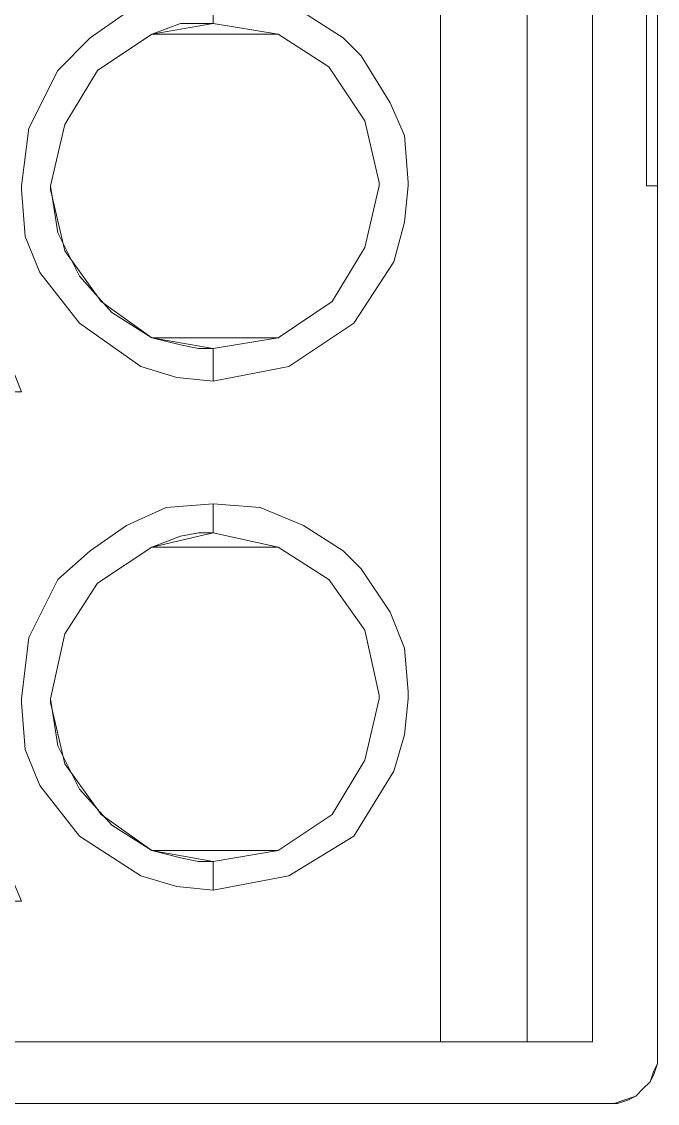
# Model space of a CAD drawing. Header units: centimetres. Extents: x -12.2 to 12.2, y -6.1 to 6.1.
# Drawn here: x -9.243 to -8.623, y -0.277 to 0.78 of the extents above; entities that cross this region are included whole.
import ezdxf

# ---------------------------------------------------------------- set-up
doc = ezdxf.new("R2010")
doc.units = ezdxf.units.CM
doc.header["$MEASUREMENT"] = 0
doc.layers.add('Camada 1', color=7, linetype='Continuous')

msp = doc.modelspace()

# ---------------------------------------------------------------- linework, layer by layer
at = {"layer": 'Camada 1', "lineweight": 9}
for points in [[(-8.62254, -0.22762), (-8.62254, -0.22762), (-8.62254, 2.94385), (-8.62254, 2.94385)], [(-8.62254, -0.22762), (-8.62254, -0.22762), (-8.62254, 2.94385), (-8.62254, 2.94385)], [(-8.8342, 2.91916), (-8.8342, 2.91916), (-8.8342, -0.21703), (-8.8342, -0.21703)], [(-8.68604, 2.41822), (-8.68604, 2.41822), (-8.68604, -0.21703), (-8.68604, -0.21703)], [(-8.63312, 0.61905), (-8.63312, 0.61905), (-8.63312, 1.15174), (-8.63312, 1.15174)], [(-8.74954, 0.91891), (-8.74954, 0.91891), (-8.74954, 0.41797), (-8.74954, 0.41797)], [(-8.68604, 0.52027), (-8.68604, 0.52027), (-8.68604, 0.91891), (-8.68604, 0.91891)], [(-8.99295, 0.76722), (-8.99295, 0.76722), (-9.11642, 0.76722), (-9.11642, 0.76722)], [(-9.24342, 0.61905), (-9.24342, 0.61905), (-9.24342, 0.61552), (-9.24342, 0.61552)], [(-9.2152, 0.61552), (-9.2152, 0.61552), (-9.2152, 0.61905), (-9.2152, 0.61905)], [(-8.89417, 0.62258), (-8.89417, 0.62258), (-8.89417, 0.61905), (-8.89417, 0.61905)], [(-8.86595, 0.61905), (-8.86595, 0.61905), (-8.86595, 0.62258), (-8.86595, 0.62258)], [(-8.62254, 0.61905), (-8.62254, 0.61905), (-8.63312, 0.61905), (-8.63312, 0.61905)], [(-9.24342, 0.41797), (-9.24342, 0.41797), (-9.26459, 0.47088), (-9.26459, 0.47088)], [(-9.11642, 0.47088), (-9.11642, 0.47088), (-8.99295, 0.47088), (-8.99295, 0.47088)], [(-9.54329, 0.41797), (-9.54329, 0.41797), (-9.24342, 0.41797), (-9.24342, 0.41797)], [(-8.74954, 0.41797), (-8.74954, 0.41797), (-8.74954, -0.07945), (-8.74954, -0.07945)], [(-8.68604, 0.01933), (-8.68604, 0.01933), (-8.68604, 0.41797), (-8.68604, 0.41797)], [(-8.99295, 0.26627), (-8.99295, 0.26627), (-9.11642, 0.26627), (-9.11642, 0.26627)], [(-9.2152, 0.11458), (-9.2152, 0.11458), (-9.2152, 0.11811), (-9.2152, 0.11811)], [(-8.89417, 0.12163), (-8.89417, 0.12163), (-8.89417, 0.11811), (-8.89417, 0.11811)], [(-9.24342, -0.07945), (-9.24342, -0.07945), (-9.26459, -0.03006), (-9.26459, -0.03006)], [(-9.11642, -0.03006), (-9.11642, -0.03006), (-8.99295, -0.03006), (-8.99295, -0.03006)], [(-9.54329, -0.07945), (-9.54329, -0.07945), (-9.24342, -0.07945), (-9.24342, -0.07945)], [(-8.74954, -0.07945), (-8.74954, -0.07945), (-8.74954, -0.21703), (-8.74954, -0.21703)], [(-8.68604, -0.21703), (-8.68604, -0.21703), (-8.68604, -0.07945), (-8.68604, -0.07945)], [(-8.8342, -0.21703), (-8.8342, -0.21703), (-9.73379, -0.21703), (-9.73379, -0.21703)], [(-8.74954, -0.21703), (-8.74954, -0.21703), (-8.8342, -0.21703), (-8.8342, -0.21703)], [(-9.76554, -0.27701), (-9.76554, -0.27701), (-8.67192, -0.27701), (-8.67192, -0.27701)], [(-9.76554, -0.27701), (-9.76554, -0.27701), (-8.67192, -0.27701), (-8.67192, -0.27701)]]:
    msp.add_open_spline(points, degree=3, dxfattribs=at)
for points, knots in [([(-9.05645, 0.80955), (-9.05645, 0.80955), (-9.10231, 0.80249), (-9.10231, 0.80249), (-9.10231, 0.80249), (-9.14112, 0.78838), (-9.14112, 0.78838), (-9.14112, 0.78838), (-9.1764, 0.76369), (-9.1764, 0.76369), (-9.1764, 0.76369), (-9.20815, 0.73194), (-9.20815, 0.73194), (-9.20815, 0.73194), (-9.23637, 0.67549), (-9.23637, 0.67549), (-9.23637, 0.67549), (-9.24342, 0.61905), (-9.24342, 0.61905)], [0, 0, 0, 0, 0.1666667, 0.1666667, 0.1666667, 0.3333333, 0.3333333, 0.3333333, 0.5, 0.5, 0.5, 0.6666667, 0.6666667, 0.6666667, 0.8333333, 0.8333333, 0.8333333, 1, 1, 1, 1]), ([(-8.86595, 0.62258), (-8.86595, 0.62258), (-8.86948, 0.66844), (-8.86948, 0.66844), (-8.86948, 0.66844), (-8.88359, 0.70019), (-8.88359, 0.70019), (-8.88359, 0.70019), (-8.91181, 0.74605), (-8.91181, 0.74605), (-8.91181, 0.74605), (-8.92945, 0.76369), (-8.92945, 0.76369), (-8.92945, 0.76369), (-8.96826, 0.78838), (-8.96826, 0.78838), (-8.96826, 0.78838), (-9.01059, 0.80249), (-9.01059, 0.80249), (-9.01059, 0.80249), (-9.05645, 0.80955), (-9.05645, 0.80955)], [0, 0, 0, 0, 0.1428571, 0.1428571, 0.1428571, 0.2857143, 0.2857143, 0.2857143, 0.4285714, 0.4285714, 0.4285714, 0.5714286, 0.5714286, 0.5714286, 0.7142857, 0.7142857, 0.7142857, 0.8571429, 0.8571429, 0.8571429, 1, 1, 1, 1]), ([(-9.05645, 0.80955), (-9.05645, 0.80955), (-9.05645, 0.80249), (-9.05645, 0.80249), (-9.05645, 0.80249), (-9.05645, 0.79897), (-9.05645, 0.79897), (-9.05645, 0.79897), (-9.05645, 0.79191), (-9.05645, 0.79191), (-9.05645, 0.79191), (-9.05645, 0.78838), (-9.05645, 0.78838), (-9.05645, 0.78838), (-9.05645, 0.78486), (-9.05645, 0.78486), (-9.05645, 0.78486), (-9.05645, 0.78133), (-9.05645, 0.78133), (-9.05645, 0.78133), (-9.05645, 0.7778), (-9.05645, 0.7778)], [0, 0, 0, 0, 0.1428571, 0.1428571, 0.1428571, 0.2857143, 0.2857143, 0.2857143, 0.4285714, 0.4285714, 0.4285714, 0.5714286, 0.5714286, 0.5714286, 0.7142857, 0.7142857, 0.7142857, 0.8571429, 0.8571429, 0.8571429, 1, 1, 1, 1]), ([(-9.2152, 0.61905), (-9.2152, 0.61905), (-9.20109, 0.67902), (-9.20109, 0.67902), (-9.20109, 0.67902), (-9.16934, 0.73194), (-9.16934, 0.73194), (-9.16934, 0.73194), (-9.11642, 0.76722), (-9.11642, 0.76722), (-9.11642, 0.76722), (-9.05645, 0.7778), (-9.05645, 0.7778)], [0, 0, 0, 0, 0.25, 0.25, 0.25, 0.5, 0.5, 0.5, 0.75, 0.75, 0.75, 1, 1, 1, 1]), ([(-9.05645, 0.7778), (-9.05645, 0.7778), (-9.07056, 0.7778), (-9.07056, 0.7778), (-9.07056, 0.7778), (-9.0882, 0.7778), (-9.0882, 0.7778), (-9.0882, 0.7778), (-9.11642, 0.76722), (-9.11642, 0.76722)], [0, 0, 0, 0, 0.3333333, 0.3333333, 0.3333333, 0.6666667, 0.6666667, 0.6666667, 1, 1, 1, 1]), ([(-9.05645, 0.7778), (-9.05645, 0.7778), (-8.99295, 0.76722), (-8.99295, 0.76722), (-8.99295, 0.76722), (-8.94356, 0.73547), (-8.94356, 0.73547), (-8.94356, 0.73547), (-8.90829, 0.68255), (-8.90829, 0.68255), (-8.90829, 0.68255), (-8.89417, 0.62258), (-8.89417, 0.62258)], [0, 0, 0, 0, 0.25, 0.25, 0.25, 0.5, 0.5, 0.5, 0.75, 0.75, 0.75, 1, 1, 1, 1]), ([(-9.24342, 0.61552), (-9.24342, 0.61552), (-9.2399, 0.56966), (-9.2399, 0.56966), (-9.2399, 0.56966), (-9.22579, 0.53438), (-9.22579, 0.53438), (-9.22579, 0.53438), (-9.18698, 0.48499), (-9.18698, 0.48499), (-9.18698, 0.48499), (-9.12701, 0.44266), (-9.12701, 0.44266), (-9.12701, 0.44266), (-9.09173, 0.43208), (-9.09173, 0.43208), (-9.09173, 0.43208), (-9.05645, 0.42855), (-9.05645, 0.42855)], [0, 0, 0, 0, 0.1666667, 0.1666667, 0.1666667, 0.3333333, 0.3333333, 0.3333333, 0.5, 0.5, 0.5, 0.6666667, 0.6666667, 0.6666667, 0.8333333, 0.8333333, 0.8333333, 1, 1, 1, 1]), ([(-9.2152, 0.61905), (-9.2152, 0.61905), (-9.20815, 0.57319), (-9.20815, 0.57319), (-9.20815, 0.57319), (-9.18698, 0.53086), (-9.18698, 0.53086), (-9.18698, 0.53086), (-9.15523, 0.49558), (-9.15523, 0.49558), (-9.15523, 0.49558), (-9.11642, 0.47088), (-9.11642, 0.47088)], [0, 0, 0, 0, 0.25, 0.25, 0.25, 0.5, 0.5, 0.5, 0.75, 0.75, 0.75, 1, 1, 1, 1]), ([(-9.05645, 0.4603), (-9.05645, 0.4603), (-9.11642, 0.47088), (-9.11642, 0.47088), (-9.11642, 0.47088), (-9.16581, 0.50616), (-9.16581, 0.50616), (-9.16581, 0.50616), (-9.20109, 0.55555), (-9.20109, 0.55555), (-9.20109, 0.55555), (-9.2152, 0.61552), (-9.2152, 0.61552)], [0, 0, 0, 0, 0.25, 0.25, 0.25, 0.5, 0.5, 0.5, 0.75, 0.75, 0.75, 1, 1, 1, 1]), ([(-9.05645, 0.42855), (-9.05645, 0.42855), (-8.98237, 0.44266), (-8.98237, 0.44266), (-8.98237, 0.44266), (-8.91887, 0.48499), (-8.91887, 0.48499), (-8.91887, 0.48499), (-8.88006, 0.54497), (-8.88006, 0.54497), (-8.88006, 0.54497), (-8.86948, 0.58377), (-8.86948, 0.58377), (-8.86948, 0.58377), (-8.86595, 0.61905), (-8.86595, 0.61905)], [0, 0, 0, 0, 0.2, 0.2, 0.2, 0.4, 0.4, 0.4, 0.6, 0.6, 0.6, 0.8, 0.8, 0.8, 1, 1, 1, 1]), ([(-8.89417, 0.61905), (-8.89417, 0.61905), (-8.90829, 0.55908), (-8.90829, 0.55908), (-8.90829, 0.55908), (-8.94004, 0.50616), (-8.94004, 0.50616), (-8.94004, 0.50616), (-8.99295, 0.47088), (-8.99295, 0.47088), (-8.99295, 0.47088), (-9.05645, 0.4603), (-9.05645, 0.4603)], [0, 0, 0, 0, 0.25, 0.25, 0.25, 0.5, 0.5, 0.5, 0.75, 0.75, 0.75, 1, 1, 1, 1]), ([(-8.68604, 0.52027), (-8.68604, 0.52027), (-8.68604, 0.46383), (-8.68604, 0.46383), (-8.68604, 0.46383), (-8.68604, 0.41797), (-8.68604, 0.41797)], [0, 0, 0, 0, 0.5, 0.5, 0.5, 1, 1, 1, 1]), ([(-9.11642, 0.47088), (-9.11642, 0.47088), (-9.0882, 0.46383), (-9.0882, 0.46383), (-9.0882, 0.46383), (-9.07056, 0.4603), (-9.07056, 0.4603), (-9.07056, 0.4603), (-9.05645, 0.4603), (-9.05645, 0.4603)], [0, 0, 0, 0, 0.3333333, 0.3333333, 0.3333333, 0.6666667, 0.6666667, 0.6666667, 1, 1, 1, 1]), ([(-9.05645, 0.42855), (-9.05645, 0.42855), (-9.05645, 0.43561), (-9.05645, 0.43561), (-9.05645, 0.43561), (-9.05645, 0.43913), (-9.05645, 0.43913), (-9.05645, 0.43913), (-9.05645, 0.44619), (-9.05645, 0.44619), (-9.05645, 0.44619), (-9.05645, 0.44972), (-9.05645, 0.44972), (-9.05645, 0.44972), (-9.05645, 0.45324), (-9.05645, 0.45324), (-9.05645, 0.45324), (-9.05645, 0.45677), (-9.05645, 0.45677), (-9.05645, 0.45677), (-9.05645, 0.4603), (-9.05645, 0.4603)], [0, 0, 0, 0, 0.1428571, 0.1428571, 0.1428571, 0.2857143, 0.2857143, 0.2857143, 0.4285714, 0.4285714, 0.4285714, 0.5714286, 0.5714286, 0.5714286, 0.7142857, 0.7142857, 0.7142857, 0.8571429, 0.8571429, 0.8571429, 1, 1, 1, 1]), ([(-9.05645, 0.30861), (-9.05645, 0.30861), (-9.10231, 0.30508), (-9.10231, 0.30508), (-9.10231, 0.30508), (-9.14112, 0.28744), (-9.14112, 0.28744), (-9.14112, 0.28744), (-9.1764, 0.26274), (-9.1764, 0.26274), (-9.1764, 0.26274), (-9.20815, 0.23452), (-9.20815, 0.23452), (-9.20815, 0.23452), (-9.23637, 0.17808), (-9.23637, 0.17808), (-9.23637, 0.17808), (-9.24342, 0.11811), (-9.24342, 0.11811)], [0, 0, 0, 0, 0.1666667, 0.1666667, 0.1666667, 0.3333333, 0.3333333, 0.3333333, 0.5, 0.5, 0.5, 0.6666667, 0.6666667, 0.6666667, 0.8333333, 0.8333333, 0.8333333, 1, 1, 1, 1]), ([(-8.86595, 0.12516), (-8.86595, 0.12516), (-8.86948, 0.16749), (-8.86948, 0.16749), (-8.86948, 0.16749), (-8.88359, 0.20277), (-8.88359, 0.20277), (-8.88359, 0.20277), (-8.91181, 0.2451), (-8.91181, 0.2451), (-8.91181, 0.2451), (-8.92945, 0.26274), (-8.92945, 0.26274), (-8.92945, 0.26274), (-8.96826, 0.28744), (-8.96826, 0.28744), (-8.96826, 0.28744), (-9.01059, 0.30508), (-9.01059, 0.30508), (-9.01059, 0.30508), (-9.05645, 0.30861), (-9.05645, 0.30861)], [0, 0, 0, 0, 0.1428571, 0.1428571, 0.1428571, 0.2857143, 0.2857143, 0.2857143, 0.4285714, 0.4285714, 0.4285714, 0.5714286, 0.5714286, 0.5714286, 0.7142857, 0.7142857, 0.7142857, 0.8571429, 0.8571429, 0.8571429, 1, 1, 1, 1]), ([(-9.05645, 0.30861), (-9.05645, 0.30861), (-9.05645, 0.30508), (-9.05645, 0.30508), (-9.05645, 0.30508), (-9.05645, 0.29802), (-9.05645, 0.29802), (-9.05645, 0.29802), (-9.05645, 0.29449), (-9.05645, 0.29449), (-9.05645, 0.29449), (-9.05645, 0.28744), (-9.05645, 0.28744), (-9.05645, 0.28744), (-9.05645, 0.28391), (-9.05645, 0.28391), (-9.05645, 0.28391), (-9.05645, 0.28038), (-9.05645, 0.28038)], [0, 0, 0, 0, 0.1666667, 0.1666667, 0.1666667, 0.3333333, 0.3333333, 0.3333333, 0.5, 0.5, 0.5, 0.6666667, 0.6666667, 0.6666667, 0.8333333, 0.8333333, 0.8333333, 1, 1, 1, 1]), ([(-9.2152, 0.11811), (-9.2152, 0.11811), (-9.20109, 0.1816), (-9.20109, 0.1816), (-9.20109, 0.1816), (-9.16934, 0.23099), (-9.16934, 0.23099), (-9.16934, 0.23099), (-9.11642, 0.26627), (-9.11642, 0.26627), (-9.11642, 0.26627), (-9.05645, 0.28038), (-9.05645, 0.28038)], [0, 0, 0, 0, 0.25, 0.25, 0.25, 0.5, 0.5, 0.5, 0.75, 0.75, 0.75, 1, 1, 1, 1]), ([(-9.05645, 0.28038), (-9.05645, 0.28038), (-9.07056, 0.28038), (-9.07056, 0.28038), (-9.07056, 0.28038), (-9.0882, 0.27686), (-9.0882, 0.27686), (-9.0882, 0.27686), (-9.11642, 0.26627), (-9.11642, 0.26627)], [0, 0, 0, 0, 0.3333333, 0.3333333, 0.3333333, 0.6666667, 0.6666667, 0.6666667, 1, 1, 1, 1]), ([(-9.05645, 0.28038), (-9.05645, 0.28038), (-8.99295, 0.26627), (-8.99295, 0.26627), (-8.99295, 0.26627), (-8.94356, 0.23452), (-8.94356, 0.23452), (-8.94356, 0.23452), (-8.90829, 0.18513), (-8.90829, 0.18513), (-8.90829, 0.18513), (-8.89417, 0.12163), (-8.89417, 0.12163)], [0, 0, 0, 0, 0.25, 0.25, 0.25, 0.5, 0.5, 0.5, 0.75, 0.75, 0.75, 1, 1, 1, 1]), ([(-9.24342, 0.11811), (-9.24342, 0.11811), (-9.24342, 0.11811), (-9.24342, 0.11811), (-9.24342, 0.11811), (-9.24342, 0.11458), (-9.24342, 0.11458)], [0, 0, 0, 0, 0.5, 0.5, 0.5, 1, 1, 1, 1]), ([(-9.2152, 0.11811), (-9.2152, 0.11811), (-9.20815, 0.07224), (-9.20815, 0.07224), (-9.20815, 0.07224), (-9.18698, 0.02991), (-9.18698, 0.02991), (-9.18698, 0.02991), (-9.15523, -0.00537), (-9.15523, -0.00537), (-9.15523, -0.00537), (-9.11642, -0.03006), (-9.11642, -0.03006)], [0, 0, 0, 0, 0.25, 0.25, 0.25, 0.5, 0.5, 0.5, 0.75, 0.75, 0.75, 1, 1, 1, 1]), ([(-9.05645, -0.06887), (-9.05645, -0.06887), (-8.98237, -0.05476), (-8.98237, -0.05476), (-8.98237, -0.05476), (-8.91887, -0.01595), (-8.91887, -0.01595), (-8.91887, -0.01595), (-8.88006, 0.04755), (-8.88006, 0.04755), (-8.88006, 0.04755), (-8.86948, 0.08283), (-8.86948, 0.08283), (-8.86948, 0.08283), (-8.86595, 0.11811), (-8.86595, 0.11811)], [0, 0, 0, 0, 0.2, 0.2, 0.2, 0.4, 0.4, 0.4, 0.6, 0.6, 0.6, 0.8, 0.8, 0.8, 1, 1, 1, 1]), ([(-8.89417, 0.11811), (-8.89417, 0.11811), (-8.90829, 0.05813), (-8.90829, 0.05813), (-8.90829, 0.05813), (-8.94004, 0.00522), (-8.94004, 0.00522), (-8.94004, 0.00522), (-8.99295, -0.03006), (-8.99295, -0.03006), (-8.99295, -0.03006), (-9.05645, -0.04064), (-9.05645, -0.04064)], [0, 0, 0, 0, 0.25, 0.25, 0.25, 0.5, 0.5, 0.5, 0.75, 0.75, 0.75, 1, 1, 1, 1]), ([(-8.86595, 0.11811), (-8.86595, 0.11811), (-8.86595, 0.12163), (-8.86595, 0.12163), (-8.86595, 0.12163), (-8.86595, 0.12516), (-8.86595, 0.12516)], [0, 0, 0, 0, 0.5, 0.5, 0.5, 1, 1, 1, 1]), ([(-9.24342, 0.11458), (-9.24342, 0.11458), (-9.2399, 0.06872), (-9.2399, 0.06872), (-9.2399, 0.06872), (-9.22579, 0.03344), (-9.22579, 0.03344), (-9.22579, 0.03344), (-9.18698, -0.01595), (-9.18698, -0.01595), (-9.18698, -0.01595), (-9.12701, -0.05476), (-9.12701, -0.05476), (-9.12701, -0.05476), (-9.09173, -0.06534), (-9.09173, -0.06534), (-9.09173, -0.06534), (-9.05645, -0.06887), (-9.05645, -0.06887)], [0, 0, 0, 0, 0.1666667, 0.1666667, 0.1666667, 0.3333333, 0.3333333, 0.3333333, 0.5, 0.5, 0.5, 0.6666667, 0.6666667, 0.6666667, 0.8333333, 0.8333333, 0.8333333, 1, 1, 1, 1]), ([(-9.05645, -0.04064), (-9.05645, -0.04064), (-9.11642, -0.03006), (-9.11642, -0.03006), (-9.11642, -0.03006), (-9.16581, 0.00522), (-9.16581, 0.00522), (-9.16581, 0.00522), (-9.20109, 0.05461), (-9.20109, 0.05461), (-9.20109, 0.05461), (-9.2152, 0.11458), (-9.2152, 0.11458)], [0, 0, 0, 0, 0.25, 0.25, 0.25, 0.5, 0.5, 0.5, 0.75, 0.75, 0.75, 1, 1, 1, 1]), ([(-8.68604, 0.01933), (-8.68604, 0.01933), (-8.68604, -0.03712), (-8.68604, -0.03712), (-8.68604, -0.03712), (-8.68604, -0.07945), (-8.68604, -0.07945)], [0, 0, 0, 0, 0.5, 0.5, 0.5, 1, 1, 1, 1]), ([(-9.11642, -0.03006), (-9.11642, -0.03006), (-9.0882, -0.03712), (-9.0882, -0.03712), (-9.0882, -0.03712), (-9.07056, -0.04064), (-9.07056, -0.04064), (-9.07056, -0.04064), (-9.05645, -0.04064), (-9.05645, -0.04064)], [0, 0, 0, 0, 0.3333333, 0.3333333, 0.3333333, 0.6666667, 0.6666667, 0.6666667, 1, 1, 1, 1]), ([(-9.05645, -0.06887), (-9.05645, -0.06887), (-9.05645, -0.06534), (-9.05645, -0.06534), (-9.05645, -0.06534), (-9.05645, -0.05828), (-9.05645, -0.05828), (-9.05645, -0.05828), (-9.05645, -0.05476), (-9.05645, -0.05476), (-9.05645, -0.05476), (-9.05645, -0.0477), (-9.05645, -0.0477), (-9.05645, -0.0477), (-9.05645, -0.04417), (-9.05645, -0.04417), (-9.05645, -0.04417), (-9.05645, -0.04064), (-9.05645, -0.04064)], [0, 0, 0, 0, 0.1666667, 0.1666667, 0.1666667, 0.3333333, 0.3333333, 0.3333333, 0.5, 0.5, 0.5, 0.6666667, 0.6666667, 0.6666667, 0.8333333, 0.8333333, 0.8333333, 1, 1, 1, 1]), ([(-8.74954, -0.21703), (-8.74954, -0.21703), (-8.72484, -0.21703), (-8.72484, -0.21703), (-8.72484, -0.21703), (-8.70367, -0.21703), (-8.70367, -0.21703), (-8.70367, -0.21703), (-8.68956, -0.21703), (-8.68956, -0.21703), (-8.68956, -0.21703), (-8.68604, -0.21703), (-8.68604, -0.21703)], [0, 0, 0, 0, 0.25, 0.25, 0.25, 0.5, 0.5, 0.5, 0.75, 0.75, 0.75, 1, 1, 1, 1]), ([(-8.62254, -0.22762), (-8.62254, -0.22762), (-8.62254, -0.2382), (-8.62254, -0.2382), (-8.62254, -0.2382), (-8.62606, -0.24878), (-8.62606, -0.24878), (-8.62606, -0.24878), (-8.62959, -0.25584), (-8.62959, -0.25584), (-8.62959, -0.25584), (-8.63665, -0.26289), (-8.63665, -0.26289), (-8.63665, -0.26289), (-8.6437, -0.26995), (-8.6437, -0.26995), (-8.6437, -0.26995), (-8.65076, -0.27348), (-8.65076, -0.27348), (-8.65076, -0.27348), (-8.66134, -0.27701), (-8.66134, -0.27701), (-8.66134, -0.27701), (-8.67192, -0.27701), (-8.67192, -0.27701)], [0, 0, 0, 0, 0.125, 0.125, 0.125, 0.25, 0.25, 0.25, 0.375, 0.375, 0.375, 0.5, 0.5, 0.5, 0.625, 0.625, 0.625, 0.75, 0.75, 0.75, 0.875, 0.875, 0.875, 1, 1, 1, 1]), ([(-8.67192, -0.27701), (-8.67192, -0.27701), (-8.66487, -0.27701), (-8.66487, -0.27701), (-8.66487, -0.27701), (-8.65429, -0.27348), (-8.65429, -0.27348), (-8.65429, -0.27348), (-8.6437, -0.26995), (-8.6437, -0.26995), (-8.6437, -0.26995), (-8.63665, -0.26289), (-8.63665, -0.26289), (-8.63665, -0.26289), (-8.62959, -0.25584), (-8.62959, -0.25584), (-8.62959, -0.25584), (-8.62606, -0.24526), (-8.62606, -0.24526), (-8.62606, -0.24526), (-8.62254, -0.2382), (-8.62254, -0.2382), (-8.62254, -0.2382), (-8.62254, -0.22762), (-8.62254, -0.22762)], [0, 0, 0, 0, 0.125, 0.125, 0.125, 0.25, 0.25, 0.25, 0.375, 0.375, 0.375, 0.5, 0.5, 0.5, 0.625, 0.625, 0.625, 0.75, 0.75, 0.75, 0.875, 0.875, 0.875, 1, 1, 1, 1])]:
    msp.add_open_spline(points, degree=3, knots=knots, dxfattribs=at)

doc.saveas('drawing.dxf')
